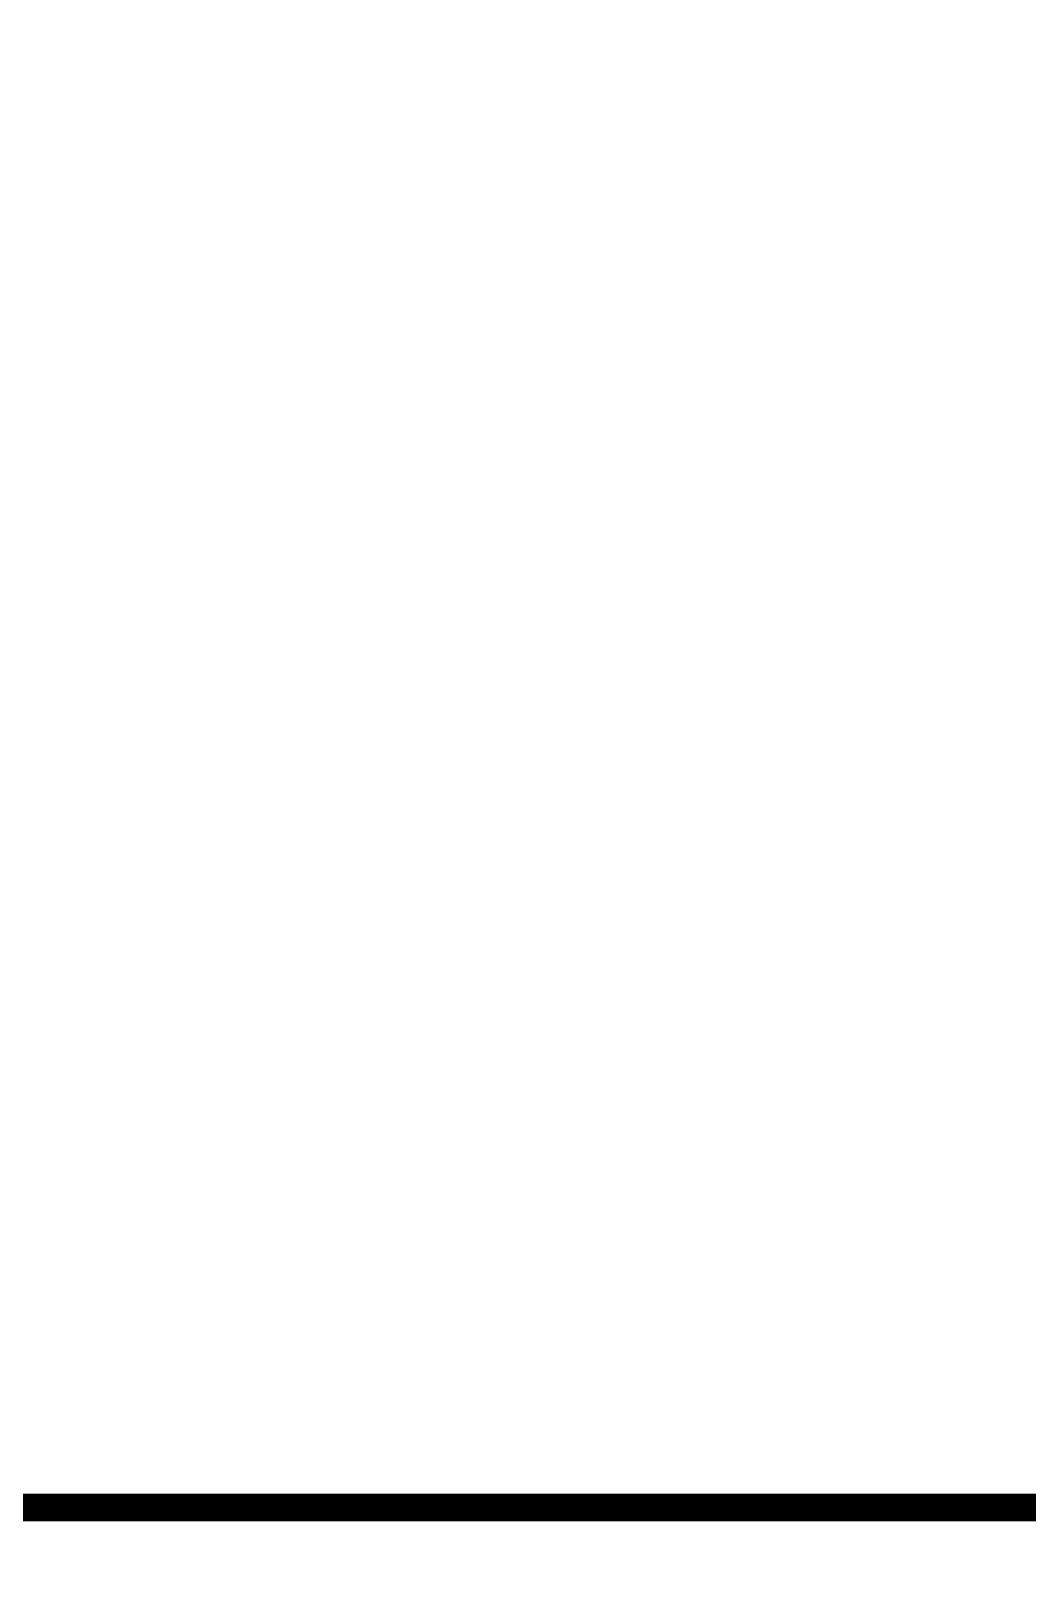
# Model space of a CAD drawing. Extents: x 23317406 to 24383751, y 42324270 to 43451021.
# Drawn here: x 24011328 to 24017848, y 43055307 to 43065497 of the extents above; entities that cross this region are included whole.
import ezdxf

# ---------------------------------------------------------------- set-up
doc = ezdxf.new("R2010")
doc.units = 0
doc.header["$MEASUREMENT"] = 0
doc.layers.add('FRAME', color=7, linetype='CONTINUOUS')
doc.layers.add('墙', color=7, linetype='CONTINUOUS')

msp = doc.modelspace()

# ---------------------------------------------------------------- linework, layer by layer
at = {"layer": 'FRAME', "const_width": 180}
msp.add_lwpolyline([(23903114.9548, 43055839.75614), (23903114.9548, 43220039.75614), (24133914.9548, 43220039.75614), (24133914.9548, 43055839.75614)], close=True, dxfattribs=at)
at = {"layer": '墙', "ltscale": 5000}
for start, end in [(67.1172342395, 67.1172342395), (66.2587266313, 66.2587266313), (64.4772342395, 64.4772342395), (64.9387266313, 64.9387266313)]:
    msp.add_arc((23850578.58196, 42857442.58139), 533172.67138, start, end, dxfattribs=at)
at = {"layer": '墙'}
for centre, start, end in [((23850634.74669, 42857737.27781), 79.4743453394, 79.4743453394), ((23850639.30178, 42857736.37231), 78.1227654233, 78.1227654233), ((23850644.55659, 42857735.23786), 77.5606287088, 77.5606287088), ((23850649.0789, 42857734.18074), 76.2090487927, 76.2090487927)]:
    msp.add_arc(centre, 530172.67138, start, end, dxfattribs=at)

doc.saveas('drawing.dxf')
